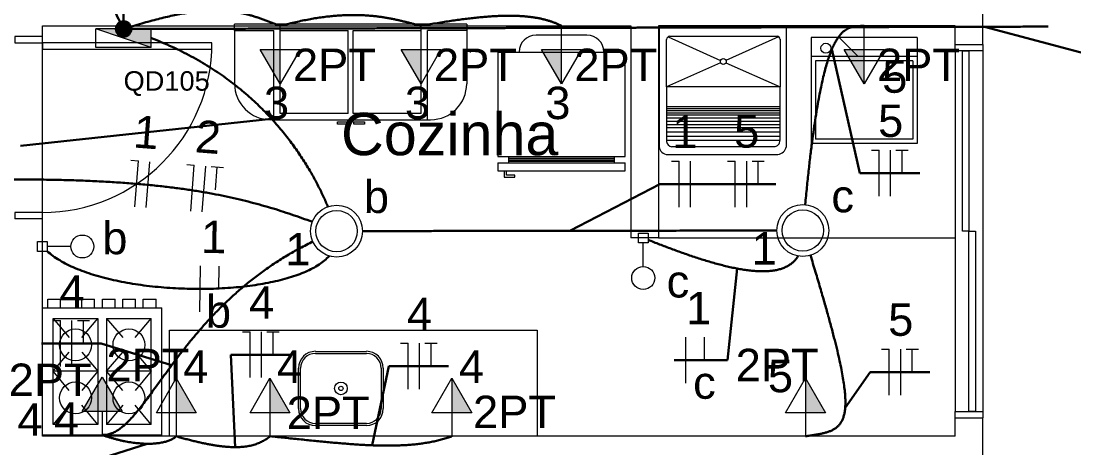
# Model space of a CAD drawing. Header units: inches. Extents: x -3 to 923, y -103 to 154.
# Drawn here: x 35.16 to 40.89, y 46.63 to 48.96 of the extents above; entities that cross this region are included whole.
import ezdxf

# ---------------------------------------------------------------- set-up
doc = ezdxf.new("R2010")
doc.units = ezdxf.units.IN
doc.header["$LTSCALE"] = 10
doc.header["$MEASUREMENT"] = 0
doc.linetypes.add('Dashed', pattern=[0.75, 0.5, -0.25])
for name, color, linetype, lineweight in [('BASE', 8, 'Continuous', 5), ('EL-Condutos', 4, 'Continuous', 30), ('EL-Fios', 9, 'Continuous', 20), ('EL-Pontos', 9, 'Continuous', 20), ('EL-Textos fios', 2, 'Continuous', 30), ('EL-Textos pontos', 2, 'Continuous', 30), ('MOVEIS', 9, 'Continuous', 20), ('P-SIMBOL', 5, 'Continuous', 20), ('TEXTO', 2, 'Continuous', 20)]:
    doc.layers.add(name, color=color, linetype=linetype, lineweight=lineweight)
doc.styles.add('Arial', font='arial.ttf')
doc.dimstyles.get("Standard").update_dxf_attribs({"dimtxt": 0.18, "dimasz": 0.18, "dimexe": 0.18, "dimexo": 0.0625, "dimgap": 0.09, "dimtad": 0, "dimtih": 1, "dimtoh": 1, "dimdec": 4, "dimzin": 0, "dimdsep": 46, "dimtxsty": 'Standard', "dimcen": 0.09, "dimadec": 0, "dimazin": 0, "dimtfac": 1, "dimtdec": 4, "dimtofl": 0, "dimtmove": 0, "dimatfit": 3, "dimfxl": 0, "dimtolj": 1, "dimtzin": 0, "dimarcsym": 0})

msp = doc.modelspace()

# ---------------------------------------------------------------- hatches: boundary and pattern name
at = {"layer": 'P-SIMBOL', "linetype": 'Continuous'}
for points in [[(35.872, 48.812), (35.872, 48.9119), (35.571, 48.9119)], [(36.5733, 48.8003), (36.5733, 48.6128), (36.465, 48.8003)], [(37.3403, 48.8003), (37.3403, 48.6128), (37.232, 48.8003)], [(38.1043, 48.8003), (38.1043, 48.6128), (37.996, 48.8003)], [(39.7513, 48.8003), (39.7513, 48.6128), (39.643, 48.8003)], [(35.7133, 46.8308), (35.605, 47.0183), (35.4968, 46.8308)], [(36.0079, 46.8238), (36.0079, 47.0113), (36.1161, 46.8238)], [(36.5177, 46.8238), (36.5177, 47.0113), (36.6259, 46.8238)], [(37.5074, 46.8238), (37.5074, 47.0113), (37.6156, 46.8238)], [(39.4322, 46.8238), (39.4322, 47.0113), (39.5404, 46.8238)]]:
    msp.add_hatch(color=256, dxfattribs=at).paths.add_polyline_path(points)

# ---------------------------------------------------------------- linework, layer by layer
at = {"layer": 'BASE'}
for p, q in [((40.3963, 48.8273), (40.3963, 49.6208)), ((35.2793, 48.9283), (38.4813, 48.9283)), ((35.2793, 48.8708), (35.2793, 48.9283)), ((38.4813, 48.9283), (38.4813, 47.7748)), ((40.2463, 48.9283), (38.6313, 48.9283)), ((38.6313, 48.9283), (38.6313, 47.7748)), ((40.2463, 48.8273), (40.2463, 48.9283)), ((35.2793, 48.8708), (35.1293, 48.8708)), ((35.2793, 47.9133), (35.2793, 48.8363)), ((40.2463, 48.8273), (40.3963, 48.8273)), ((35.2793, 47.8783), (35.1293, 47.8783)), ((35.2793, 46.6958), (35.2793, 47.8783)), ((38.6313, 47.7748), (38.4813, 47.7748)), ((38.6313, 47.7748), (40.2463, 47.7748)), ((40.2463, 46.6958), (40.2463, 46.7968)), ((40.2463, 46.7968), (40.3963, 46.7968)), ((40.3963, 46.4448), (40.3963, 46.7968)), ((40.2463, 46.6958), (35.2793, 46.6958))]:
    msp.add_line(p, q, dxfattribs=at)
at = {"layer": 'BASE', "linetype": 'Continuous'}
for p, q in [((40.2463, 48.7928), (40.2463, 46.8313)), ((40.3963, 48.7928), (40.3963, 46.8313))]:
    msp.add_line(p, q, dxfattribs=at)
for points in [[(35.1293, 48.8708), (35.1293, 48.8363), (35.2793, 48.8363), (35.2793, 48.8708)], [(40.3963, 48.8273), (40.3963, 48.7928), (40.2463, 48.7928), (40.2463, 48.8273)], [(35.2793, 47.8783), (35.2793, 47.9133), (35.1293, 47.9133), (35.1293, 47.8783)], [(40.2463, 46.7968), (40.2463, 46.8313), (40.3963, 46.8313), (40.3963, 46.7968)]]:
    msp.add_lwpolyline(points, dxfattribs=at)
for points in [[(35.2793, 48.8363), (35.2793, 48.8013), (36.2023, 48.8013), (36.2023, 48.8363), (35.2793, 48.8363), (35.2793, 48.8363)], [(40.3213, 48.7928), (40.3213, 47.8123), (40.2868, 47.8123), (40.2868, 48.7928), (40.3213, 48.7928), (40.3213, 48.7928)], [(40.3563, 47.8123), (40.3563, 46.8313), (40.3213, 46.8313), (40.3213, 47.8123), (40.3563, 47.8123), (40.3563, 47.8123)]]:
    msp.add_lwpolyline(points, close=True, dxfattribs=at)
msp.add_arc((35.2793, 48.8363), 0.923, 270, 0, dxfattribs=at)
at = {"layer": 'EL-Condutos'}
msp.add_line((35.7215, 48.9119), (35.7215, 49.1619), dxfattribs=at)
at = {"layer": 'EL-Condutos', "const_width": 0.0417}
msp.add_lwpolyline([(35.7423, 48.9119, 1), (35.7006, 48.9119, 1)], format="xyb", close=True, dxfattribs=at)
at = {"layer": 'EL-Condutos'}
msp.add_circle((35.7215, 48.9119), 0.0417, dxfattribs=at)
at = {"layer": 'EL-Condutos', "linetype": 'Continuous'}
for points in [[(35.7215, 48.9119), (35.6668, 49.0207), (35.6166, 49.1224), (35.5709, 49.2176), (35.5297, 49.307), (35.493, 49.3912), (35.4609, 49.4707), (35.4334, 49.5463), (35.4106, 49.6186), (35.3923, 49.6882), (35.3787, 49.7558), (35.3697, 49.8219), (35.3655, 49.8872), (35.366, 49.9523), (35.3712, 50.0179), (35.3811, 50.0846), (35.3959, 50.153), (35.4154, 50.2238), (35.4398, 50.2976), (35.469, 50.375), (35.503, 50.4567), (35.542, 50.5433), (35.5858, 50.6353), (35.6346, 50.7336), (35.6883, 50.8386), (35.747, 50.951), (35.8107, 51.0715), (35.8794, 51.2007), (35.9531, 51.3392), (36.0319, 51.4876), (36.1158, 51.6466)], [(35.7215, 48.9119), (35.7718, 48.9277), (35.8198, 48.942), (35.8653, 48.9548), (35.9087, 48.9662), (35.9499, 48.9762), (35.989, 48.9849), (36.0262, 48.9922), (36.0615, 48.9984), (36.0951, 49.0034), (36.127, 49.0072), (36.1574, 49.01), (36.1864, 49.0117), (36.214, 49.0125), (36.2403, 49.0124), (36.2655, 49.0114), (36.2896, 49.0096), (36.3128, 49.007), (36.3352, 49.0037), (36.3568, 48.9998), (36.3777, 48.9952), (36.3981, 48.9902), (36.4181, 48.9846), (36.4376, 48.9785), (36.457, 48.9721), (36.4762, 48.9654), (36.4953, 48.9583), (36.5145, 48.951), (36.5338, 48.9436), (36.5534, 48.936), (36.5733, 48.9283)], [(36.5733, 48.9283), (36.612, 48.9384), (36.6495, 48.9474), (36.6857, 48.9554), (36.7207, 48.9624), (36.7545, 48.9685), (36.7872, 48.9737), (36.8188, 48.978), (36.8493, 48.9815), (36.8788, 48.9842), (36.9074, 48.9861), (36.935, 48.9874), (36.9617, 48.9879), (36.9877, 48.9879), (37.0128, 48.9872), (37.0371, 48.986), (37.0608, 48.9843), (37.0837, 48.9821), (37.1061, 48.9795), (37.1278, 48.9765), (37.149, 48.9731), (37.1697, 48.9694), (37.19, 48.9655), (37.2098, 48.9613), (37.2292, 48.9568), (37.2483, 48.9523), (37.2671, 48.9476), (37.2857, 48.9428), (37.304, 48.9379), (37.3222, 48.9331), (37.3403, 48.9283)], [(37.3403, 48.9283), (37.3806, 48.9357), (37.4197, 48.9426), (37.4577, 48.9489), (37.4944, 48.9547), (37.5299, 48.96), (37.5643, 48.9647), (37.5976, 48.9689), (37.6298, 48.9725), (37.6609, 48.9757), (37.691, 48.9783), (37.72, 48.9804), (37.7481, 48.982), (37.7751, 48.9831), (37.8011, 48.9837), (37.8262, 48.9838), (37.8504, 48.9835), (37.8737, 48.9826), (37.8961, 48.9812), (37.9177, 48.9794), (37.9384, 48.977), (37.9583, 48.9742), (37.9774, 48.9709), (37.9957, 48.9672), (38.0133, 48.963), (38.0301, 48.9583), (38.0463, 48.9532), (38.0618, 48.9477), (38.0766, 48.9416), (38.0907, 48.9352), (38.1043, 48.9283)], [(39.4302, 47.9575), (39.4395, 48.0513), (39.4488, 48.139), (39.4582, 48.2206), (39.4677, 48.2963), (39.4773, 48.3665), (39.4869, 48.4312), (39.4966, 48.4908), (39.5064, 48.5454), (39.5163, 48.5953), (39.5263, 48.6406), (39.5364, 48.6817), (39.5466, 48.7186), (39.5569, 48.7516), (39.5673, 48.781), (39.5778, 48.8069), (39.5884, 48.8296), (39.5991, 48.8493), (39.61, 48.8662), (39.621, 48.8804), (39.6321, 48.8923), (39.6434, 48.9021), (39.6548, 48.9099), (39.6663, 48.916), (39.678, 48.9205), (39.6898, 48.9238), (39.7018, 48.926), (39.7139, 48.9273), (39.7262, 48.928), (39.7387, 48.9283), (39.7513, 48.9283)], [(35.8728, 48.8617), (35.9301, 48.8389), (35.9854, 48.8148), (36.0386, 48.7894), (36.0898, 48.7628), (36.139, 48.7352), (36.1864, 48.7065), (36.2318, 48.677), (36.2753, 48.6466), (36.3171, 48.6155), (36.357, 48.5837), (36.3952, 48.5513), (36.4317, 48.5185), (36.4665, 48.4853), (36.4996, 48.4518), (36.5311, 48.418), (36.5611, 48.3842), (36.5895, 48.3502), (36.6163, 48.3164), (36.6417, 48.2826), (36.6657, 48.2491), (36.6882, 48.2159), (36.7093, 48.183), (36.7292, 48.1506), (36.7477, 48.1188), (36.7649, 48.0877), (36.7809, 48.0573), (36.7957, 48.0277), (36.8093, 47.999), (36.8217, 47.9713), (36.8331, 47.9447)], [(33.7282, 48.0431), (33.9139, 48.0537), (34.091, 48.063), (34.2597, 48.0711), (34.4203, 48.0779), (34.5731, 48.0834), (34.7184, 48.0877), (34.8566, 48.0908), (34.9878, 48.0927), (35.1125, 48.0934), (35.231, 48.0929), (35.3434, 48.0913), (35.4502, 48.0886), (35.5517, 48.0847), (35.648, 48.0797), (35.7397, 48.0736), (35.8268, 48.0665), (35.9098, 48.0583), (35.989, 48.049), (36.0646, 48.0388), (36.1369, 48.0275), (36.2064, 48.0152), (36.2731, 48.002), (36.3376, 47.9877), (36.4, 47.9726), (36.4607, 47.9565), (36.5199, 47.9395), (36.578, 47.9216), (36.6353, 47.9028), (36.6921, 47.8831), (36.7486, 47.8626)], [(37.0227, 47.8122), (37.1277, 47.8124), (37.2265, 47.8125), (37.3195, 47.8127), (37.4073, 47.8128), (37.4902, 47.8129), (37.5687, 47.813), (37.6431, 47.8131), (37.7141, 47.8132), (37.7819, 47.8133), (37.8471, 47.8134), (37.9101, 47.8135), (37.9714, 47.8136), (38.0313, 47.8137), (38.0903, 47.8137), (38.1488, 47.8138), (38.2074, 47.8139), (38.2664, 47.814), (38.3263, 47.8141), (38.3875, 47.8142), (38.4505, 47.8142), (38.5157, 47.8143), (38.5836, 47.8144), (38.6545, 47.8145), (38.729, 47.8146), (38.8075, 47.8147), (38.8904, 47.8149), (38.9781, 47.815), (39.0712, 47.8151), (39.17, 47.8153), (39.275, 47.8154)], [(36.7522, 47.7559), (36.6798, 47.7188), (36.6112, 47.6797), (36.5461, 47.6388), (36.4844, 47.5963), (36.426, 47.5525), (36.3708, 47.5076), (36.3185, 47.4618), (36.269, 47.4154), (36.2223, 47.3686), (36.1781, 47.3215), (36.1363, 47.2746), (36.0967, 47.2279), (36.0593, 47.1818), (36.0238, 47.1364), (35.9901, 47.092), (35.9582, 47.0488), (35.9277, 47.0071), (35.8986, 46.967), (35.8708, 46.9289), (35.8441, 46.8929), (35.8183, 46.8594), (35.7933, 46.8284), (35.769, 46.8003), (35.7452, 46.7752), (35.7218, 46.7535), (35.6986, 46.7354), (35.6754, 46.721), (35.6522, 46.7106), (35.6288, 46.7045), (35.605, 46.7028)], [(39.3917, 47.6766), (39.3801, 47.6599), (39.3667, 47.6453), (39.3514, 47.6327), (39.3344, 47.622), (39.3158, 47.6131), (39.2957, 47.606), (39.2741, 47.6006), (39.2511, 47.5968), (39.2268, 47.5945), (39.2014, 47.5937), (39.1748, 47.5942), (39.1473, 47.596), (39.1188, 47.5991), (39.0894, 47.6033), (39.0593, 47.6086), (39.0285, 47.6149), (38.9971, 47.6221), (38.9652, 47.6301), (38.933, 47.6389), (38.9003, 47.6484), (38.8675, 47.6585), (38.8345, 47.6691), (38.8014, 47.6802), (38.7683, 47.6917), (38.7353, 47.7035), (38.7026, 47.7156), (38.6701, 47.7278), (38.6379, 47.74), (38.6063, 47.7523), (38.5751, 47.7645)], [(36.8398, 47.6766), (36.8149, 47.6527), (36.7851, 47.6306), (36.7506, 47.6101), (36.7119, 47.5914), (36.6693, 47.5744), (36.623, 47.5591), (36.5735, 47.5455), (36.5211, 47.5336), (36.466, 47.5233), (36.4087, 47.5148), (36.3495, 47.5081), (36.2887, 47.503), (36.2266, 47.4996), (36.1636, 47.4979), (36.1001, 47.4979), (36.0363, 47.4997), (35.9726, 47.5031), (35.9093, 47.5082), (35.8467, 47.5151), (35.7853, 47.5236), (35.7253, 47.5338), (35.6671, 47.5458), (35.611, 47.5594), (35.5573, 47.5748), (35.5064, 47.5918), (35.4586, 47.6106), (35.4142, 47.631), (35.3737, 47.6532), (35.3372, 47.677), (35.3053, 47.7026)], [(39.4588, 47.681), (39.4864, 47.5894), (39.5118, 47.5039), (39.5349, 47.4243), (39.5557, 47.3503), (39.5744, 47.2817), (39.5908, 47.2184), (39.6052, 47.16), (39.6174, 47.1065), (39.6276, 47.0574), (39.6358, 47.0128), (39.642, 46.9722), (39.6462, 46.9356), (39.6486, 46.9027), (39.649, 46.8732), (39.6477, 46.847), (39.6445, 46.8238), (39.6396, 46.8034), (39.6329, 46.7856), (39.6246, 46.7702), (39.6146, 46.757), (39.603, 46.7457), (39.5898, 46.7362), (39.5751, 46.7281), (39.5589, 46.7214), (39.5412, 46.7157), (39.5221, 46.7109), (39.5016, 46.7067), (39.4798, 46.7029), (39.4566, 46.6994), (39.4322, 46.6958)], [(35.605, 46.7028), (35.6227, 46.6968), (35.6403, 46.6912), (35.6577, 46.686), (35.675, 46.6812), (35.6921, 46.6768), (35.709, 46.6729), (35.7258, 46.6693), (35.7423, 46.6662), (35.7585, 46.6634), (35.7745, 46.6611), (35.7902, 46.6591), (35.8055, 46.6576), (35.8206, 46.6564), (35.8353, 46.6556), (35.8497, 46.6553), (35.8636, 46.6553), (35.8772, 46.6557), (35.8903, 46.6565), (35.903, 46.6577), (35.9152, 46.6592), (35.927, 46.6612), (35.9382, 46.6635), (35.949, 46.6663), (35.9592, 46.6694), (35.9688, 46.6728), (35.9778, 46.6767), (35.9863, 46.6809), (35.9941, 46.6855), (36.0013, 46.6905), (36.0079, 46.6958)], [(36.0079, 46.6958), (36.0345, 46.6882), (36.0604, 46.6811), (36.0854, 46.6746), (36.1097, 46.6686), (36.1332, 46.6631), (36.1559, 46.6581), (36.1779, 46.6536), (36.1992, 46.6497), (36.2198, 46.6463), (36.2397, 46.6434), (36.2589, 46.6411), (36.2775, 46.6392), (36.2954, 46.6379), (36.3127, 46.6371), (36.3294, 46.6369), (36.3455, 46.6371), (36.361, 46.6379), (36.376, 46.6392), (36.3904, 46.6411), (36.4043, 46.6434), (36.4177, 46.6463), (36.4306, 46.6497), (36.443, 46.6536), (36.4549, 46.6581), (36.4664, 46.6631), (36.4774, 46.6686), (36.4881, 46.6746), (36.4983, 46.6811), (36.5082, 46.6882), (36.5177, 46.6958)], [(36.5177, 46.6958), (36.5584, 46.6918), (36.5987, 46.6877), (36.6384, 46.6836), (36.6775, 46.6796), (36.7162, 46.6756), (36.7543, 46.6717), (36.7919, 46.668), (36.829, 46.6644), (36.8655, 46.6611), (36.9015, 46.6579), (36.9369, 46.6551), (36.9719, 46.6525), (37.0062, 46.6502), (37.0401, 46.6484), (37.0734, 46.6469), (37.1062, 46.6459), (37.1384, 46.6453), (37.1701, 46.6453), (37.2012, 46.6457), (37.2318, 46.6468), (37.2618, 46.6484), (37.2913, 46.6507), (37.3203, 46.6536), (37.3487, 46.6573), (37.3765, 46.6617), (37.4038, 46.6668), (37.4306, 46.6728), (37.4567, 46.6796), (37.4824, 46.6872), (37.5074, 46.6958)]]:
    msp.add_spline(points, degree=3, dxfattribs=at)
at = {"layer": 'EL-Condutos', "linetype": 'Dashed'}
msp.add_spline([(35.7524, 48.9119), (36.0016, 48.9126), (36.2351, 48.9132), (36.454, 48.9138), (36.6595, 48.9143), (36.8526, 48.9148), (37.0344, 48.9153), (37.2061, 48.9157), (37.3687, 48.9161), (37.5233, 48.9165), (37.6711, 48.9169), (37.8131, 48.9173), (37.9505, 48.9176), (38.0843, 48.918), (38.2157, 48.9183), (38.3457, 48.9187), (38.4755, 48.919), (38.6062, 48.9193), (38.7389, 48.9197), (38.8746, 48.92), (39.0145, 48.9204), (39.1597, 48.9208), (39.3113, 48.9212), (39.4703, 48.9216), (39.638, 48.922), (39.8153, 48.9225), (40.0035, 48.923), (40.2036, 48.9235), (40.4166, 48.924), (40.6438, 48.9246), (40.8862, 48.9252)], degree=3, dxfattribs=at)
at = {"layer": 'EL-Fios', "color": 5}
for p, q in [((39.7908, 48.2517), (39.8325, 48.2517)), ((39.8325, 48.0017), (39.8325, 48.2517)), ((39.895, 48.0017), (39.895, 48.2517)), ((39.9242, 48.2517), (39.9908, 48.2517)), ((39.9575, 48.1267), (39.9575, 48.2517)), ((35.7601, 48.1975), (35.8017, 48.1942)), ((35.7823, 47.945), (35.8017, 48.1942)), ((35.8447, 47.9402), (35.864, 48.1894)), ((38.7022, 48.1928), (38.7438, 48.1928)), ((38.7438, 47.9428), (38.7438, 48.1928)), ((38.8063, 47.9428), (38.8063, 48.1928)), ((39.0077, 48.1928), (39.0494, 48.1928)), ((39.0494, 47.9428), (39.0494, 48.1928)), ((39.1119, 47.9428), (39.1119, 48.1928)), ((39.1411, 48.1928), (39.2077, 48.1928)), ((39.1744, 48.0678), (39.1744, 48.1928)), ((36.0648, 48.1738), (36.1063, 48.1706)), ((36.087, 47.9213), (36.1063, 48.1706)), ((36.1493, 47.9165), (36.1686, 48.1658)), ((36.1977, 48.1635), (36.2642, 48.1584)), ((36.2213, 48.0363), (36.2309, 48.1609)), ((36.1362, 47.3725), (36.139, 47.6225)), ((36.2395, 47.4964), (36.2409, 47.6214)), ((35.3364, 47.325), (35.378, 47.325)), ((35.378, 47.075), (35.378, 47.325)), ((35.4405, 47.075), (35.4405, 47.325)), ((35.4697, 47.325), (35.5364, 47.325)), ((35.503, 47.2), (35.503, 47.325)), ((36.3679, 47.2649), (36.4096, 47.2649)), ((36.4096, 47.0149), (36.4096, 47.2649)), ((36.4721, 47.0149), (36.4721, 47.2649)), ((36.5013, 47.2649), (36.5679, 47.2649)), ((36.5346, 47.1399), (36.5346, 47.2649)), ((38.78, 46.9844), (38.78, 47.2344)), ((38.8819, 47.1094), (38.8819, 47.2344)), ((37.2276, 47.2024), (37.2693, 47.2024)), ((37.2693, 46.9524), (37.2693, 47.2024)), ((37.3318, 46.9524), (37.3318, 47.2024)), ((37.361, 47.2024), (37.4276, 47.2024)), ((37.3943, 47.0774), (37.3943, 47.2024)), ((39.8463, 47.1693), (39.8879, 47.1693)), ((39.8879, 46.9193), (39.8879, 47.1693)), ((39.9504, 46.9193), (39.9504, 47.1693)), ((39.9796, 47.1693), (40.0463, 47.1693)), ((40.0129, 47.0443), (40.0129, 47.1693))]:
    msp.add_line(p, q, dxfattribs=at)
at = {"layer": 'EL-Pontos', "linetype": 'Continuous'}
msp.add_circle((35.7215, 48.9119), 0.025, dxfattribs=at)
at = {"layer": 'EL-Textos fios', "color": 3}
for p, q in [((40.4058, 48.924), (44.5278, 47.8256)), ((39.5759, 48.8027), (39.7283, 48.1267)), ((36.5265, 48.4231), (35.1602, 48.2757)), ((39.7283, 48.1267), (40.0533, 48.1267)), ((38.1488, 47.8138), (38.6397, 48.0678)), ((38.6397, 48.0678), (39.2702, 48.0678)), ((39.0593, 47.6086), (39.0073, 47.1094)), ((35.5989, 47.2), (35.2739, 47.2)), ((35.9827, 47.082), (35.5989, 47.2)), ((36.3294, 46.6369), (36.3054, 47.1399)), ((36.3054, 47.1399), (36.6304, 47.1399)), ((39.0073, 47.1094), (38.7175, 47.1094)), ((37.0734, 46.6469), (37.1651, 47.0774)), ((37.1651, 47.0774), (37.4901, 47.0774)), ((39.648, 46.8509), (39.7838, 47.0443)), ((39.7838, 47.0443), (40.1088, 47.0443)), ((35.8496, 46.6553), (35.3707, 46.5031))]:
    msp.add_line(p, q, dxfattribs=at)
at = {"layer": 'MOVEIS'}
for p, q in [((37.5883, 48.9373), (36.3253, 48.9373)), ((36.3253, 48.9028), (36.3253, 48.9373)), ((37.5883, 48.9373), (37.5883, 48.9028)), ((36.3253, 48.9028), (36.5388, 48.9028)), ((36.3253, 48.9028), (36.3253, 48.6143)), ((36.5388, 48.4183), (36.5388, 48.9028)), ((36.5733, 48.4528), (36.5733, 48.9028)), ((36.5733, 48.9028), (36.9428, 48.9028)), ((36.9428, 48.4528), (36.9428, 48.9028)), ((36.9708, 48.4528), (36.9708, 48.9028)), ((36.9708, 48.9028), (37.3403, 48.9028)), ((37.3403, 48.4528), (37.3403, 48.9028)), ((37.5883, 48.9028), (37.3748, 48.9028)), ((37.3748, 48.4183), (37.3748, 48.9028)), ((37.5883, 48.9028), (37.5883, 48.6143)), ((38.2428, 48.8788), (37.9658, 48.8788)), ((39.3278, 48.9208), (38.6358, 48.9208)), ((38.6358, 48.9208), (38.6358, 48.2708)), ((39.3278, 48.2718), (39.3278, 48.9208)), ((38.6848, 48.8693), (38.9698, 48.7413)), ((39.2853, 48.8698), (38.9993, 48.7413)), ((40.0398, 48.8658), (39.4628, 48.8658)), ((39.4628, 48.8658), (39.4628, 48.2893)), ((39.6153, 48.8658), (39.7188, 48.7623)), ((40.0398, 48.8658), (40.0398, 48.2893)), ((37.6073, 48.7863), (37.6073, 48.7833)), ((38.4503, 48.7833), (37.7578, 48.7833)), ((37.7578, 48.7833), (37.7578, 48.2178)), ((38.3348, 48.7833), (38.3348, 48.7863)), ((38.4503, 48.2178), (38.4503, 48.7833)), ((38.9698, 48.7278), (38.6763, 48.5963)), ((38.9993, 48.7278), (39.2933, 48.5963)), ((39.4858, 48.7393), (39.4858, 48.3123)), ((40.0168, 48.7393), (40.0168, 48.3123)), ((38.6763, 48.4908), (39.2933, 48.4908)), ((38.6763, 48.4793), (39.2933, 48.4793)), ((36.5388, 48.4183), (36.5213, 48.4183)), ((36.5388, 48.4183), (37.3748, 48.4183)), ((36.9428, 48.4528), (36.5733, 48.4528)), ((37.3403, 48.4528), (36.9708, 48.4528)), ((37.3748, 48.4183), (37.3923, 48.4183)), ((38.6763, 48.4678), (39.2933, 48.4678)), ((38.6763, 48.4563), (39.2933, 48.4563)), ((38.6763, 48.4448), (39.2933, 48.4448)), ((38.6763, 48.4278), (39.2933, 48.4278)), ((38.6763, 48.4103), (39.2933, 48.4103)), ((38.6763, 48.3928), (39.2933, 48.3928)), ((38.6763, 48.3758), (39.2933, 48.3758)), ((38.6763, 48.3528), (39.2933, 48.3528)), ((38.6763, 48.3293), (39.2933, 48.3293)), ((38.6763, 48.3063), (39.2933, 48.3063)), ((40.0168, 48.3123), (39.4858, 48.3123)), ((40.0398, 48.2893), (39.4628, 48.2893)), ((37.7578, 48.2178), (38.4503, 48.2178)), ((37.7578, 48.1833), (37.7578, 48.1393)), ((37.7578, 48.1833), (38.4503, 48.1833)), ((37.8158, 48.2178), (37.8158, 48.1833)), ((37.8158, 48.2088), (38.3928, 48.2088)), ((37.8158, 48.2003), (38.3928, 48.2003)), ((37.8158, 48.1923), (38.3928, 48.1923)), ((38.3928, 48.1833), (38.3928, 48.2178)), ((38.4503, 48.1393), (38.4503, 48.1833)), ((38.6818, 48.2283), (39.2808, 48.2283)), ((37.7578, 48.1393), (38.4503, 48.1393)), ((37.7928, 48.1393), (37.7928, 48.1048)), ((37.8043, 48.1163), (37.8043, 48.1393)), ((37.7928, 48.1048), (37.8503, 48.1048)), ((37.8503, 48.1163), (37.8043, 48.1163)), ((37.8503, 48.1048), (37.8503, 48.1163)), ((35.3083, 47.4413), (35.3778, 47.4413)), ((35.3083, 47.3953), (35.3083, 47.4413)), ((35.3778, 47.3953), (35.3778, 47.4413)), ((35.4943, 47.3953), (35.4943, 47.4413)), ((35.4943, 47.4413), (35.5633, 47.4413)), ((35.5633, 47.3953), (35.5633, 47.4413)), ((35.6058, 47.4413), (35.6748, 47.4413)), ((35.6058, 47.3953), (35.6058, 47.4413)), ((35.6748, 47.3953), (35.6748, 47.4413)), ((35.7173, 47.4413), (35.7868, 47.4413)), ((35.7173, 47.3953), (35.7173, 47.4413)), ((35.7868, 47.3953), (35.7868, 47.4413)), ((35.8288, 47.3953), (35.8288, 47.4413)), ((35.8288, 47.4413), (35.8983, 47.4413)), ((35.8983, 47.3953), (35.8983, 47.4413)), ((35.2798, 46.7028), (35.2798, 47.3953)), ((35.2798, 47.3953), (35.9303, 47.3953)), ((35.9303, 46.7028), (35.9303, 47.3953)), ((35.3373, 47.3373), (35.5818, 47.3373)), ((35.3373, 46.7608), (35.3373, 47.3373)), ((35.3373, 47.3373), (35.4258, 47.2328)), ((35.4933, 47.2328), (35.5818, 47.3373)), ((35.5818, 47.3373), (35.5818, 46.7608)), ((35.6278, 47.3373), (35.6278, 46.7608)), ((35.6278, 47.3373), (35.8723, 47.3373)), ((35.6278, 47.3373), (35.7168, 47.2328)), ((35.7838, 47.2328), (35.8723, 47.3373)), ((35.8723, 46.7608), (35.8723, 47.3373)), ((35.9718, 46.6958), (35.9718, 47.2728)), ((35.9718, 47.2728), (37.9713, 47.2728)), ((37.9713, 47.2728), (37.9713, 46.6958)), ((35.3373, 47.0493), (35.4258, 47.1538)), ((35.4933, 47.1538), (35.5818, 47.0493)), ((35.6278, 47.0493), (35.7168, 47.1538)), ((35.7838, 47.1538), (35.8723, 47.0493)), ((36.7653, 47.1578), (37.0423, 47.1578)), ((36.7653, 47.1463), (37.0423, 47.1463)), ((35.5818, 47.0493), (35.3373, 47.0493)), ((35.4258, 46.9443), (35.3373, 47.0493)), ((35.5818, 47.0493), (35.4933, 46.9443)), ((35.8723, 47.0493), (35.6278, 47.0493)), ((35.7168, 46.9443), (35.6278, 47.0493)), ((35.8723, 47.0493), (35.7838, 46.9443)), ((36.6728, 46.8463), (36.6728, 47.0658)), ((36.6843, 46.8463), (36.6843, 47.0658)), ((37.1228, 47.0658), (37.1228, 46.8463)), ((37.1343, 47.0658), (37.1343, 46.8463)), ((35.4258, 46.8653), (35.3373, 46.7608)), ((35.5818, 46.7608), (35.4933, 46.8653)), ((35.7168, 46.8653), (35.6278, 46.7608)), ((35.8723, 46.7608), (35.7838, 46.8653)), ((35.5818, 46.7608), (35.3373, 46.7608)), ((35.8723, 46.7608), (35.6278, 46.7608)), ((37.0423, 46.7658), (36.7653, 46.7658)), ((37.0423, 46.7543), (36.7653, 46.7543)), ((35.9303, 46.7028), (35.2798, 46.7028))]:
    msp.add_line(p, q, dxfattribs=at)
for points in [[(38.6933, 48.8733), (39.2773, 48.8733)], [(39.2933, 48.5963), (38.6763, 48.5963), (38.6763, 48.8548)], [(39.2933, 48.8558), (39.2933, 48.5963)], [(40.0398, 48.7623), (39.4628, 48.7623)], [(40.0168, 48.7393), (39.4858, 48.7393)], [(39.2933, 48.5963), (38.6763, 48.5963), (38.6763, 48.2998)], [(39.2933, 48.3053), (39.2933, 48.5963)], [(38.7028, 48.2718), (39.2593, 48.2718)]]:
    msp.add_lwpolyline(points, dxfattribs=at)
for points in [[(36.9428, 48.4063), (36.9428, 48.3948), (36.8848, 48.3948), (36.8848, 48.4063), (36.9428, 48.4063), (36.9428, 48.4063)], [(37.0318, 48.4063), (37.0318, 48.3948), (36.9738, 48.3948), (36.9738, 48.4063), (37.0318, 48.4063), (37.0318, 48.4063)]]:
    msp.add_lwpolyline(points, close=True, dxfattribs=at)
for centre, radius in [((39.5428, 48.8073), 0.0271), ((38.9848, 48.7348), 0.0162), ((35.4598, 47.1933), 0.0865), ((35.7503, 47.1933), 0.0865), ((35.4598, 46.9048), 0.0865), ((35.7503, 46.9048), 0.0865), ((36.9038, 46.9563), 0.0346), ((36.9038, 46.9563), 0.0115)]:
    msp.add_circle(centre, radius, dxfattribs=at)
for centre, radius, start, end in [((37.9658, 48.7863), 0.0923, 90, 180), ((38.2428, 48.7863), 0.0923, 0, 90), ((38.6973, 48.8523), 0.0212, 99.4954, 172.982), ((39.2728, 48.8533), 0.0205, 6.1155, 77.8974), ((36.5213, 48.6143), 0.1961, 180, 270), ((37.3923, 48.6143), 0.1961, 270, 0), ((38.7078, 48.3028), 0.0315, 185.685, 261.89), ((39.2603, 48.3048), 0.0329, 268.933, 2.9271), ((38.6818, 48.2748), 0.0462, 184.472, 269.908), ((39.2733, 48.2843), 0.0562, 278.397, 347.571), ((36.7653, 47.0658), 0.0923, 90, 180), ((37.0423, 47.0658), 0.0923, 0, 90), ((36.7653, 47.0658), 0.0808, 90, 180), ((37.0423, 47.0658), 0.0808, 0, 90), ((36.7653, 46.8463), 0.0923, 180, 270), ((36.7653, 46.8463), 0.0808, 180, 270), ((37.0423, 46.8463), 0.0923, 270, 0), ((37.0423, 46.8463), 0.0808, 270, 0)]:
    msp.add_arc(centre, radius, start, end, dxfattribs=at)
at = {"layer": 'P-SIMBOL'}
for p, q in [((36.5733, 48.8003), (36.5733, 48.9283)), ((37.3403, 48.8003), (37.3403, 48.9283)), ((38.1043, 48.8003), (38.1043, 48.9283)), ((39.7513, 48.8003), (39.7513, 48.9283)), ((35.872, 48.9119), (35.571, 48.9119)), ((35.571, 48.812), (35.571, 48.9119)), ((35.872, 48.812), (35.571, 48.9119)), ((35.872, 48.812), (35.872, 48.9119)), ((35.872, 48.812), (35.571, 48.812)), ((36.5733, 48.6128), (36.465, 48.8003)), ((36.465, 48.8003), (36.6815, 48.8003)), ((36.5733, 48.6128), (36.5733, 48.8003)), ((36.6815, 48.8003), (36.5733, 48.6128)), ((37.3403, 48.6128), (37.232, 48.8003)), ((37.232, 48.8003), (37.4485, 48.8003)), ((37.3403, 48.6128), (37.3403, 48.8003)), ((37.4485, 48.8003), (37.3403, 48.6128)), ((38.1043, 48.6128), (37.996, 48.8003)), ((37.996, 48.8003), (38.2125, 48.8003)), ((38.1043, 48.6128), (38.1043, 48.8003)), ((38.2125, 48.8003), (38.1043, 48.6128)), ((39.7513, 48.6128), (39.643, 48.8003)), ((39.643, 48.8003), (39.8595, 48.8003)), ((39.7513, 48.6128), (39.7513, 48.8003)), ((39.8595, 48.8003), (39.7513, 48.6128)), ((38.5225, 47.8013), (38.5755, 47.8013)), ((38.5225, 47.7483), (38.5225, 47.8013)), ((38.5755, 47.8013), (38.5755, 47.7483)), ((35.2528, 47.702), (35.2528, 47.755)), ((35.2528, 47.755), (35.3058, 47.755)), ((35.3058, 47.755), (35.3058, 47.702)), ((35.4343, 47.7285), (35.3058, 47.7285)), ((38.5755, 47.7483), (38.5225, 47.7483)), ((38.549, 47.6198), (38.549, 47.7483)), ((35.3058, 47.702), (35.2528, 47.702)), ((35.4968, 46.8308), (35.605, 47.0183)), ((35.605, 47.0183), (35.7133, 46.8308)), ((35.8996, 46.8238), (36.0079, 47.0113)), ((36.0079, 47.0113), (36.0079, 46.8238)), ((36.0079, 47.0113), (36.1161, 46.8238)), ((36.4094, 46.8238), (36.5177, 47.0113)), ((36.5177, 47.0113), (36.5177, 46.8238)), ((36.5177, 47.0113), (36.6259, 46.8238)), ((37.3992, 46.8238), (37.5074, 47.0113)), ((37.5074, 47.0113), (37.5074, 46.8238)), ((37.5074, 47.0113), (37.6156, 46.8238)), ((39.3239, 46.8238), (39.4322, 47.0113)), ((39.4322, 47.0113), (39.4322, 46.8238)), ((39.4322, 47.0113), (39.5404, 46.8238)), ((35.7133, 46.8308), (35.4968, 46.8308)), ((35.605, 46.8308), (35.605, 46.7028)), ((36.1161, 46.8238), (35.8996, 46.8238)), ((36.0079, 46.8238), (36.0079, 46.6958)), ((36.6259, 46.8238), (36.4094, 46.8238)), ((36.5177, 46.8238), (36.5177, 46.6958)), ((37.6156, 46.8238), (37.3992, 46.8238)), ((37.5074, 46.8238), (37.5074, 46.6958)), ((39.5404, 46.8238), (39.3239, 46.8238)), ((39.4322, 46.8238), (39.4322, 46.6958))]:
    msp.add_line(p, q, dxfattribs=at)
for centre, radius in [((36.8803, 47.812), 0.1412), ((39.4174, 47.8156), 0.1412), ((36.8803, 47.812), 0.1125), ((39.4174, 47.8156), 0.1125), ((35.4968, 47.7285), 0.0625), ((38.549, 47.5573), 0.0625)]:
    msp.add_circle(centre, radius, dxfattribs=at)

# ---------------------------------------------------------------- texts
at = {"layer": 'EL-Textos fios', "color": 3, "char_height": 0.1765, "attachment_point": 8, "line_spacing_factor": 0.798, "style": 'Arial'}
for s, insert, width in [('5', (39.8953, 48.322), 0.150872), ('1', (38.7753, 48.2635), 0.150872), ('5', (39.1118, 48.2635), 0.150872), ('4', (35.4408, 47.3955), 0.150872), ('4', (36.4723, 47.3355), 0.150872), ('4', (37.3318, 47.273), 0.150872), ('1', (38.8508, 47.305), 0.150872), ('5', (39.9503, 47.24), 0.150872), ('c', (38.8818, 46.8975), 0.136314), ('4', (35.2123, 46.6985), 0.150872)]:
    msp.add_mtext(s, dxfattribs=dict(at, insert=insert, width=width))
at = {"layer": 'EL-Textos fios', "color": 3, "char_height": 0.1765, "width": 0.150872, "attachment_point": 8, "line_spacing_factor": 0.798, "style": 'Arial'}
for s, insert, rotation in [('1', (35.8383, 48.2624), 355.563), ('2', (36.1743, 48.2364), 355.563), ('1', (36.2104, 47.6925), 359.363), ('b', (36.2369, 47.2845), 359.363)]:
    msp.add_mtext(s, dxfattribs=dict(at, insert=insert, rotation=rotation))
at = {"layer": 'EL-Textos pontos', "color": 2, "line_spacing_factor": 0.798, "style": 'Arial'}
for s, insert, char_height, width, attachment_point in [('2PT', (36.8688, 48.6285), 0.1765, 0.497614, 8), ('2PT', (37.6358, 48.6285), 0.1765, 0.497614, 8), ('2PT', (38.3998, 48.6285), 0.1765, 0.497614, 8), ('2PT', (40.0468, 48.6285), 0.1765, 0.497614, 8), ('5', (39.9178, 48.5625), 0.1765, 0.150872, 8), ('QD105', (35.7213, 48.5472), 0.1059, 0.515348, 7), ('3', (36.5538, 48.419), 0.1765, 0.150872, 8), ('3', (37.3208, 48.419), 0.1765, 0.150872, 8), ('3', (38.0843, 48.419), 0.1765, 0.150872, 8), ('b', (37.0973, 47.9085), 0.1765, 0.150872, 8), ('c', (39.6343, 47.912), 0.1765, 0.136314, 8), ('b', (35.6053, 47.684), 0.1765, 0.150872, 7), ('1', (36.6703, 47.626), 0.1765, 0.150872, 8), ('1', (39.2073, 47.63), 0.1765, 0.150872, 8), ('c', (38.7993, 47.4485), 0.1765, 0.136314, 9), ('2PT', (35.8538, 46.9955), 0.1765, 0.497614, 8), ('4', (36.1148, 46.9865), 0.1765, 0.150872, 8), ('4', (36.6243, 46.9865), 0.1765, 0.150872, 8), ('4', (37.6143, 46.9865), 0.1765, 0.150872, 8), ('2PT', (39.2778, 46.9955), 0.1765, 0.497614, 8), ('2PT', (35.3218, 46.915), 0.1765, 0.497614, 8), ('5', (39.2958, 46.933), 0.1765, 0.150872, 8), ('4', (35.4108, 46.7045), 0.1765, 0.150872, 8), ('2PT', (36.8348, 46.7355), 0.1765, 0.497614, 8), ('2PT', (37.8488, 46.7405), 0.1765, 0.497614, 8)]:
    msp.add_mtext(s, dxfattribs=dict(at, insert=insert, char_height=char_height, width=width, attachment_point=attachment_point))
at = {"layer": 'TEXTO', "insert": (37.4958, 48.2219), "char_height": 0.23076, "width": 1.298536, "attachment_point": 8, "line_spacing_factor": 0.798, "style": 'Arial'}
msp.add_mtext('Cozinha', dxfattribs=at)

# ---------------------------------------------------------------- leaders
at = {"layer": 'EL-Condutos'}
msp.add_leader([(35.7215, 49.1619), (35.7215, 48.9119)], dimstyle='Standard', override={"dimasz": 0.1, "dimldrblk": 'Closed'}, dxfattribs=at)

doc.saveas('drawing.dxf')
